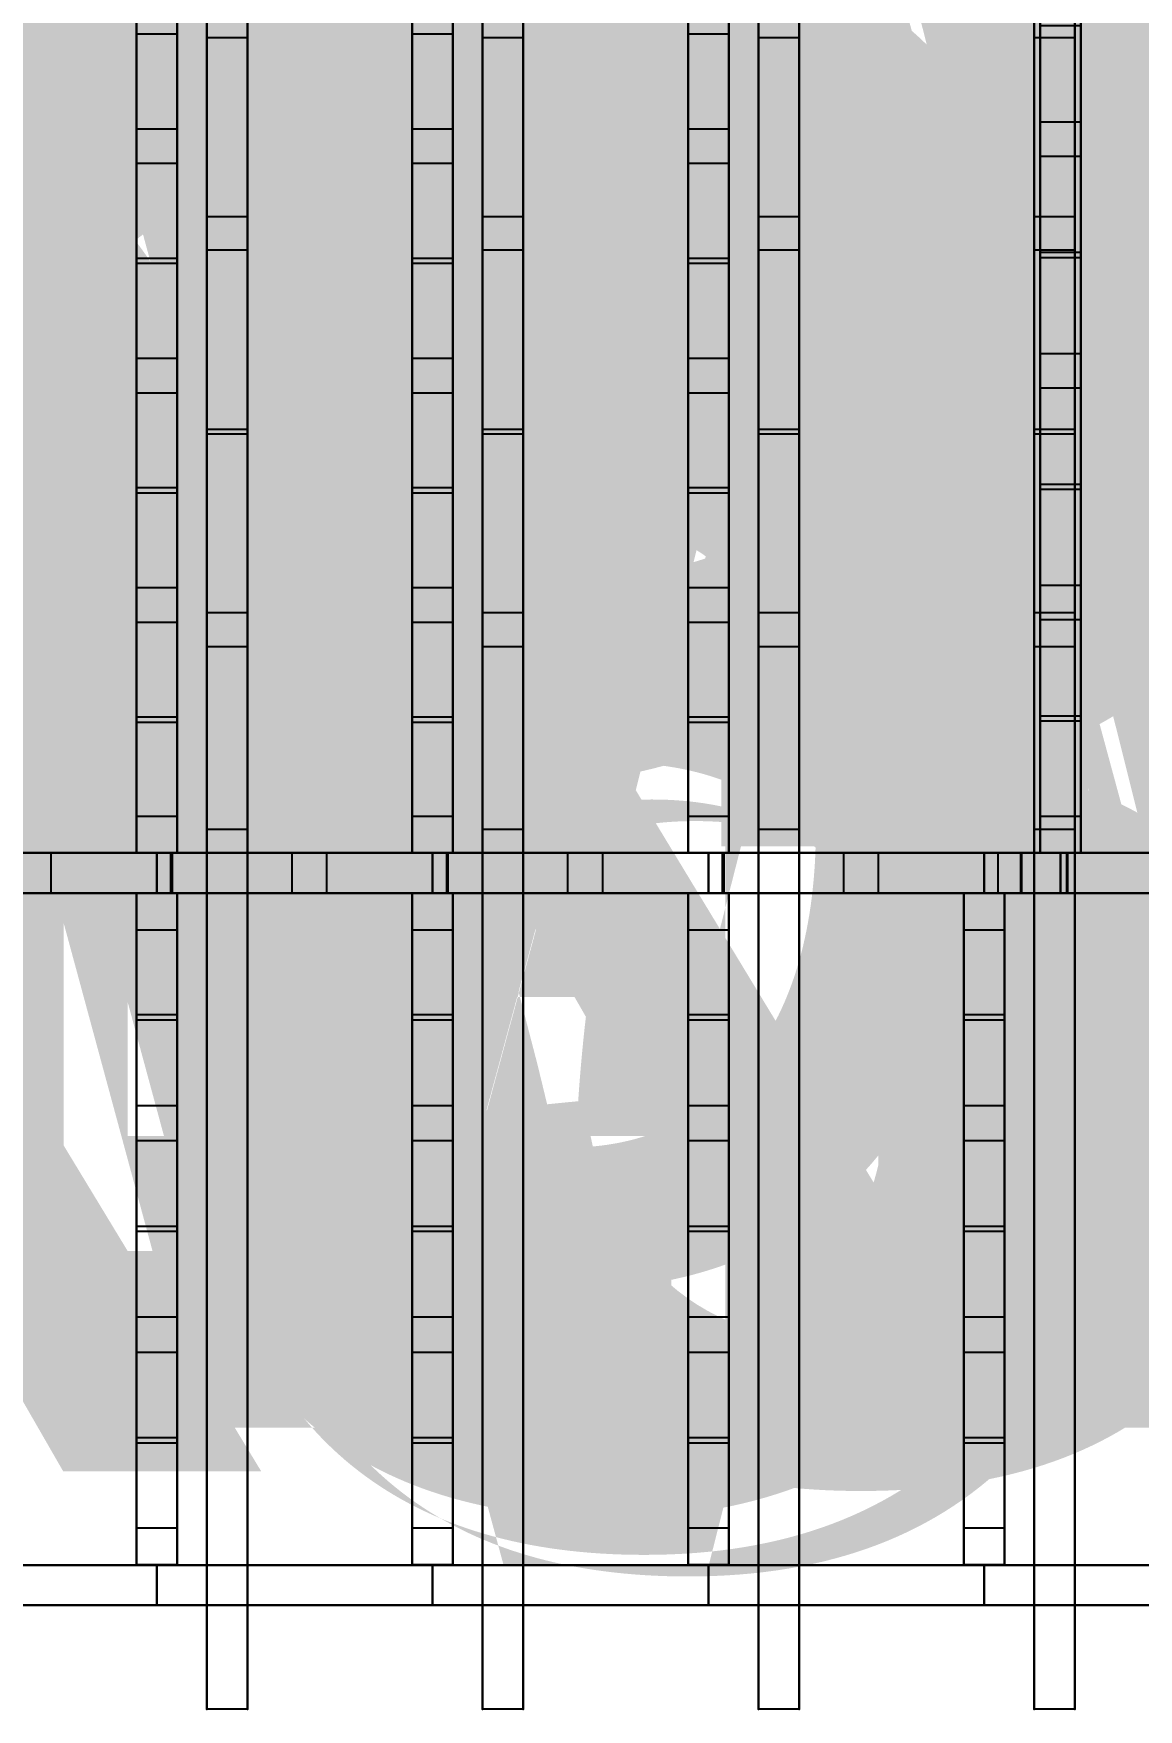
# Model space of a CAD drawing. Header units: inches. Extents: x 29 to 716, y 7 to 470.
# Drawn here: x 213.6 to 309.7, y 6.7 to 152.6 of the extents above; entities that cross this region are included whole.
import ezdxf

# ---------------------------------------------------------------- set-up
doc = ezdxf.new("R2010")
doc.units = ezdxf.units.IN
doc.header["$MEASUREMENT"] = 0
for name, color, linetype in [('FT2', 8, 'CONTINUOUS'), ('n1', 9, 'CONTINUOUS'), ('RT2', 7, 'CONTINUOUS'), ('W1', 5, 'CONTINUOUS'), ('W2', 5, 'CONTINUOUS')]:
    doc.layers.add(name, color=color, linetype=linetype)

msp = doc.modelspace()

# ---------------------------------------------------------------- linework, layer by layer
at = {"layer": 'FT2'}
for points in [[(304.73, 81.28, 112), (304.73, 344.14, 112), (301.19, 344.14, 112), (301.19, 81.28, 112)], [(301.19, 81.28, 112), (301.19, 344.14, 112), (301.19, 344.14, 110.54), (301.19, 81.28, 110.54)], [(301.19, 81.28, 96), (301.19, 344.14, 96), (304.73, 344.14, 96), (304.73, 81.28, 96)], [(301.19, 81.28, 96), (301.19, 81.28, 97.46), (301.19, 344.14, 97.46), (301.19, 344.14, 96)], [(304.73, 81.28, 112), (304.73, 81.28, 110.54), (304.73, 344.14, 110.54), (304.73, 344.14, 112)], [(304.73, 81.28, 96), (304.73, 344.14, 96), (304.73, 344.14, 97.46), (304.73, 81.28, 97.46)], [(226.07, 81.28, 112), (226.07, 284.16, 112), (222.53, 284.16, 112), (222.53, 81.28, 112)], [(222.53, 81.28, 112), (222.53, 284.16, 112), (222.53, 284.16, 110.54), (222.53, 81.28, 110.54)], [(222.53, 81.28, 96), (222.53, 284.16, 96), (226.07, 284.16, 96), (226.07, 81.28, 96)], [(222.53, 81.28, 96), (222.53, 81.28, 97.46), (222.53, 284.16, 97.46), (222.53, 284.16, 96)], [(226.07, 81.28, 112), (226.07, 81.28, 110.54), (226.07, 284.16, 110.54), (226.07, 284.16, 112)], [(226.07, 81.28, 96), (226.07, 284.16, 96), (226.07, 284.16, 97.46), (226.07, 81.28, 97.46)], [(250.07, 81.28, 112), (250.07, 284.16, 112), (246.53, 284.16, 112), (246.53, 81.28, 112)], [(246.53, 81.28, 112), (246.53, 284.16, 112), (246.53, 284.16, 110.54), (246.53, 81.28, 110.54)], [(246.53, 81.28, 96), (246.53, 284.16, 96), (250.07, 284.16, 96), (250.07, 81.28, 96)], [(246.53, 81.28, 96), (246.53, 81.28, 97.46), (246.53, 284.16, 97.46), (246.53, 284.16, 96)], [(250.07, 81.28, 112), (250.07, 81.28, 110.54), (250.07, 284.16, 110.54), (250.07, 284.16, 112)], [(250.07, 81.28, 96), (250.07, 284.16, 96), (250.07, 284.16, 97.46), (250.07, 81.28, 97.46)], [(274.07, 81.28, 112), (274.07, 284.16, 112), (270.53, 284.16, 112), (270.53, 81.28, 112)], [(270.53, 81.28, 112), (270.53, 284.16, 112), (270.53, 284.16, 110.54), (270.53, 81.28, 110.54)], [(270.53, 81.28, 96), (270.53, 284.16, 96), (274.07, 284.16, 96), (274.07, 81.28, 96)], [(270.53, 81.28, 96), (270.53, 81.28, 97.46), (270.53, 284.16, 97.46), (270.53, 284.16, 96)], [(274.07, 81.28, 112), (274.07, 81.28, 110.54), (274.07, 284.16, 110.54), (274.07, 284.16, 112)], [(274.07, 81.28, 96), (274.07, 284.16, 96), (274.07, 284.16, 97.46), (274.07, 81.28, 97.46)], [(304.73, 144.91, 112), (304.73, 153.25, 96.7), (301.19, 153.25, 96.7), (301.19, 144.91, 112)], [(301.19, 144.91, 112), (301.19, 153.25, 96.7), (301.19, 151.97, 96), (301.19, 143.64, 111.3)], [(304.73, 144.91, 112), (304.73, 143.64, 111.3), (304.73, 151.97, 96), (304.73, 153.25, 96.7)], [(226.07, 144.3, 112), (226.07, 152.53, 96.69), (222.53, 152.53, 96.69), (222.53, 144.3, 112)], [(222.53, 144.3, 112), (222.53, 152.53, 96.69), (222.53, 151.25, 96), (222.53, 143.02, 111.31)], [(226.07, 144.3, 112), (226.07, 143.02, 111.31), (226.07, 151.25, 96), (226.07, 152.53, 96.69)], [(250.07, 144.3, 112), (250.07, 152.53, 96.69), (246.53, 152.53, 96.69), (246.53, 144.3, 112)], [(246.53, 144.3, 112), (246.53, 152.53, 96.69), (246.53, 151.25, 96), (246.53, 143.02, 111.31)], [(250.07, 144.3, 112), (250.07, 143.02, 111.31), (250.07, 151.25, 96), (250.07, 152.53, 96.69)], [(274.07, 144.3, 112), (274.07, 152.53, 96.69), (270.53, 152.53, 96.69), (270.53, 144.3, 112)], [(270.53, 144.3, 112), (270.53, 152.53, 96.69), (270.53, 151.25, 96), (270.53, 143.02, 111.31)], [(274.07, 144.3, 112), (274.07, 143.02, 111.31), (274.07, 151.25, 96), (274.07, 152.53, 96.69)], [(301.19, 133.55, 96.7), (301.19, 141.89, 112), (301.19, 143.17, 111.3), (301.19, 134.83, 96)], [(304.73, 133.55, 96.7), (304.73, 134.83, 96), (304.73, 143.17, 111.3), (304.73, 141.89, 112)], [(222.53, 133.04, 96.69), (222.53, 141.27, 112), (222.53, 142.55, 111.31), (222.53, 134.32, 96)], [(226.07, 133.04, 96.69), (226.07, 134.32, 96), (226.07, 142.55, 111.31), (226.07, 141.27, 112)], [(246.53, 133.04, 96.69), (246.53, 141.27, 112), (246.53, 142.55, 111.31), (246.53, 134.32, 96)], [(250.07, 133.04, 96.69), (250.07, 134.32, 96), (250.07, 142.55, 111.31), (250.07, 141.27, 112)], [(270.53, 133.04, 96.69), (270.53, 141.27, 112), (270.53, 142.55, 111.31), (270.53, 134.32, 96)], [(274.07, 133.04, 96.69), (274.07, 134.32, 96), (274.07, 142.55, 111.31), (274.07, 141.27, 112)], [(304.73, 133.55, 96.7), (304.73, 141.89, 112), (301.19, 141.89, 112), (301.19, 133.55, 96.7)], [(226.07, 133.04, 96.69), (226.07, 141.27, 112), (222.53, 141.27, 112), (222.53, 133.04, 96.69)], [(250.07, 133.04, 96.69), (250.07, 141.27, 112), (246.53, 141.27, 112), (246.53, 133.04, 96.69)], [(274.07, 133.04, 96.69), (274.07, 141.27, 112), (270.53, 141.27, 112), (270.53, 133.04, 96.69)], [(304.73, 124.74, 112), (304.73, 133.08, 96.7), (301.19, 133.08, 96.7), (301.19, 124.74, 112)], [(301.19, 124.74, 112), (301.19, 133.08, 96.7), (301.19, 131.8, 96), (301.19, 123.47, 111.3)], [(304.73, 124.74, 112), (304.73, 123.47, 111.3), (304.73, 131.8, 96), (304.73, 133.08, 96.7)], [(226.07, 124.34, 112), (226.07, 132.57, 96.69), (222.53, 132.57, 96.69), (222.53, 124.34, 112)], [(222.53, 124.34, 112), (222.53, 132.57, 96.69), (222.53, 131.28, 96), (222.53, 123.06, 111.31)], [(226.07, 124.34, 112), (226.07, 123.06, 111.31), (226.07, 131.28, 96), (226.07, 132.57, 96.69)], [(250.07, 124.34, 112), (250.07, 132.57, 96.69), (246.53, 132.57, 96.69), (246.53, 124.34, 112)], [(246.53, 124.34, 112), (246.53, 132.57, 96.69), (246.53, 131.28, 96), (246.53, 123.06, 111.31)], [(250.07, 124.34, 112), (250.07, 123.06, 111.31), (250.07, 131.28, 96), (250.07, 132.57, 96.69)], [(274.07, 124.34, 112), (274.07, 132.57, 96.69), (270.53, 132.57, 96.69), (270.53, 124.34, 112)], [(270.53, 124.34, 112), (270.53, 132.57, 96.69), (270.53, 131.28, 96), (270.53, 123.06, 111.31)], [(274.07, 124.34, 112), (274.07, 123.06, 111.31), (274.07, 131.28, 96), (274.07, 132.57, 96.69)], [(222.53, 113.07, 96.69), (222.53, 121.3, 112), (222.53, 122.59, 111.31), (222.53, 114.36, 96)], [(226.07, 113.07, 96.69), (226.07, 114.36, 96), (226.07, 122.59, 111.31), (226.07, 121.3, 112)], [(246.53, 113.07, 96.69), (246.53, 121.3, 112), (246.53, 122.59, 111.31), (246.53, 114.36, 96)], [(250.07, 113.07, 96.69), (250.07, 114.36, 96), (250.07, 122.59, 111.31), (250.07, 121.3, 112)], [(270.53, 113.07, 96.69), (270.53, 121.3, 112), (270.53, 122.59, 111.31), (270.53, 114.36, 96)], [(274.07, 113.07, 96.69), (274.07, 114.36, 96), (274.07, 122.59, 111.31), (274.07, 121.3, 112)], [(301.19, 113.38, 96.7), (301.19, 121.72, 112), (301.19, 123, 111.3), (301.19, 114.66, 96)], [(304.73, 113.38, 96.7), (304.73, 114.66, 96), (304.73, 123, 111.3), (304.73, 121.72, 112)], [(226.07, 113.07, 96.69), (226.07, 121.3, 112), (222.53, 121.3, 112), (222.53, 113.07, 96.69)], [(250.07, 113.07, 96.69), (250.07, 121.3, 112), (246.53, 121.3, 112), (246.53, 113.07, 96.69)], [(274.07, 113.07, 96.69), (274.07, 121.3, 112), (270.53, 121.3, 112), (270.53, 113.07, 96.69)], [(304.73, 113.38, 96.7), (304.73, 121.72, 112), (301.19, 121.72, 112), (301.19, 113.38, 96.7)], [(226.07, 104.37, 112), (226.07, 112.6, 96.69), (222.53, 112.6, 96.69), (222.53, 104.37, 112)], [(222.53, 104.37, 112), (222.53, 112.6, 96.69), (222.53, 111.32, 96), (222.53, 103.09, 111.31)], [(226.07, 104.37, 112), (226.07, 103.09, 111.31), (226.07, 111.32, 96), (226.07, 112.6, 96.69)], [(250.07, 104.37, 112), (250.07, 112.6, 96.69), (246.53, 112.6, 96.69), (246.53, 104.37, 112)], [(246.53, 104.37, 112), (246.53, 112.6, 96.69), (246.53, 111.32, 96), (246.53, 103.09, 111.31)], [(250.07, 104.37, 112), (250.07, 103.09, 111.31), (250.07, 111.32, 96), (250.07, 112.6, 96.69)], [(274.07, 104.37, 112), (274.07, 112.6, 96.69), (270.53, 112.6, 96.69), (270.53, 104.37, 112)], [(270.53, 104.37, 112), (270.53, 112.6, 96.69), (270.53, 111.32, 96), (270.53, 103.09, 111.31)], [(274.07, 104.37, 112), (274.07, 103.09, 111.31), (274.07, 111.32, 96), (274.07, 112.6, 96.69)], [(304.73, 104.58, 112), (304.73, 112.91, 96.7), (301.19, 112.91, 96.7), (301.19, 104.58, 112)], [(301.19, 104.58, 112), (301.19, 112.91, 96.7), (301.19, 111.63, 96), (301.19, 103.3, 111.3)], [(304.73, 104.58, 112), (304.73, 103.3, 111.3), (304.73, 111.63, 96), (304.73, 112.91, 96.7)], [(222.53, 93.12, 96.69), (222.53, 101.34, 112), (222.53, 102.62, 111.31), (222.53, 94.4, 96)], [(226.07, 93.12, 96.69), (226.07, 94.4, 96), (226.07, 102.62, 111.31), (226.07, 101.34, 112)], [(246.53, 93.12, 96.69), (246.53, 101.34, 112), (246.53, 102.62, 111.31), (246.53, 94.4, 96)], [(250.07, 93.12, 96.69), (250.07, 94.4, 96), (250.07, 102.62, 111.31), (250.07, 101.34, 112)], [(270.53, 93.12, 96.69), (270.53, 101.34, 112), (270.53, 102.62, 111.31), (270.53, 94.4, 96)], [(274.07, 93.12, 96.69), (274.07, 94.4, 96), (274.07, 102.62, 111.31), (274.07, 101.34, 112)], [(301.19, 93.22, 96.7), (301.19, 101.55, 112), (301.19, 102.83, 111.3), (301.19, 94.5, 96)], [(304.73, 93.22, 96.7), (304.73, 94.5, 96), (304.73, 102.83, 111.3), (304.73, 101.55, 112)], [(226.07, 93.12, 96.69), (226.07, 101.34, 112), (222.53, 101.34, 112), (222.53, 93.12, 96.69)], [(250.07, 93.12, 96.69), (250.07, 101.34, 112), (246.53, 101.34, 112), (246.53, 93.12, 96.69)], [(274.07, 93.12, 96.69), (274.07, 101.34, 112), (270.53, 101.34, 112), (270.53, 93.12, 96.69)], [(304.73, 93.22, 96.7), (304.73, 101.55, 112), (301.19, 101.55, 112), (301.19, 93.22, 96.7)], [(226.07, 84.46, 112), (226.07, 92.63, 96.69), (222.53, 92.63, 96.69), (222.53, 84.46, 112)], [(222.53, 84.46, 112), (222.53, 92.63, 96.69), (222.53, 91.35, 96), (222.53, 83.18, 111.31)], [(226.07, 84.46, 112), (226.07, 83.18, 111.31), (226.07, 91.35, 96), (226.07, 92.63, 96.69)], [(250.07, 84.46, 112), (250.07, 92.63, 96.69), (246.53, 92.63, 96.69), (246.53, 84.46, 112)], [(246.53, 84.46, 112), (246.53, 92.63, 96.69), (246.53, 91.35, 96), (246.53, 83.18, 111.31)], [(250.07, 84.46, 112), (250.07, 83.18, 111.31), (250.07, 91.35, 96), (250.07, 92.63, 96.69)], [(274.07, 84.46, 112), (274.07, 92.63, 96.69), (270.53, 92.63, 96.69), (270.53, 84.46, 112)], [(270.53, 84.46, 112), (270.53, 92.63, 96.69), (270.53, 91.35, 96), (270.53, 83.18, 111.31)], [(274.07, 84.46, 112), (274.07, 83.18, 111.31), (274.07, 91.35, 96), (274.07, 92.63, 96.69)], [(304.73, 84.46, 112), (304.73, 92.74, 96.69), (301.19, 92.74, 96.69), (301.19, 84.46, 112)], [(301.19, 84.46, 112), (301.19, 92.74, 96.69), (301.19, 91.45, 96), (301.19, 83.18, 111.31)], [(304.73, 84.46, 112), (304.73, 83.18, 111.31), (304.73, 91.45, 96), (304.73, 92.74, 96.69)], [(222.53, 81.28, 96.04), (222.53, 81.28, 111.96), (222.53, 82.73, 111.96), (222.53, 82.73, 96.04)], [(226.07, 81.28, 96.04), (226.07, 82.73, 96.04), (226.07, 82.73, 111.96), (226.07, 81.28, 111.96)], [(246.53, 81.28, 96.04), (246.53, 81.28, 111.96), (246.53, 82.73, 111.96), (246.53, 82.73, 96.04)], [(250.07, 81.28, 96.04), (250.07, 82.73, 96.04), (250.07, 82.73, 111.96), (250.07, 81.28, 111.96)], [(270.53, 81.28, 96.04), (270.53, 81.28, 111.96), (270.53, 82.73, 111.96), (270.53, 82.73, 96.04)], [(274.07, 81.28, 96.04), (274.07, 82.73, 96.04), (274.07, 82.73, 111.96), (274.07, 81.28, 111.96)], [(301.19, 81.28, 96.04), (301.19, 81.28, 111.96), (301.19, 82.73, 111.96), (301.19, 82.73, 96.04)], [(304.73, 81.28, 96.04), (304.73, 82.73, 96.04), (304.73, 82.73, 111.96), (304.73, 81.28, 111.96)], [(226.07, 81.28, 96.04), (226.07, 81.28, 111.96), (222.53, 81.28, 111.96), (222.53, 81.28, 96.04)], [(250.07, 81.28, 96.04), (250.07, 81.28, 111.96), (246.53, 81.28, 111.96), (246.53, 81.28, 96.04)], [(274.07, 81.28, 96.04), (274.07, 81.28, 111.96), (270.53, 81.28, 111.96), (270.53, 81.28, 96.04)], [(304.73, 81.28, 96.04), (304.73, 81.28, 111.96), (301.19, 81.28, 111.96), (301.19, 81.28, 96.04)], [(226.07, 19.32, 112), (226.07, 77.78, 112), (222.53, 77.78, 112), (222.53, 19.32, 112)], [(222.53, 19.32, 112), (222.53, 77.78, 112), (222.53, 77.78, 110.54), (222.53, 19.32, 110.54)], [(222.53, 19.32, 96), (222.53, 77.78, 96), (226.07, 77.78, 96), (226.07, 19.32, 96)], [(222.53, 19.32, 96), (222.53, 19.32, 97.46), (222.53, 77.78, 97.46), (222.53, 77.78, 96)], [(222.53, 77.78, 96.04), (222.53, 77.78, 111.96), (226.07, 77.78, 111.96), (226.07, 77.78, 96.04)], [(222.53, 77.78, 96.04), (222.53, 76.32, 96.04), (222.53, 76.32, 111.96), (222.53, 77.78, 111.96)], [(226.07, 19.32, 112), (226.07, 19.32, 110.54), (226.07, 77.78, 110.54), (226.07, 77.78, 112)], [(226.07, 19.32, 96), (226.07, 77.78, 96), (226.07, 77.78, 97.46), (226.07, 19.32, 97.46)], [(226.07, 77.78, 96.04), (226.07, 77.78, 111.96), (226.07, 76.32, 111.96), (226.07, 76.32, 96.04)], [(250.07, 19.32, 112), (250.07, 77.78, 112), (246.53, 77.78, 112), (246.53, 19.32, 112)], [(246.53, 19.32, 112), (246.53, 77.78, 112), (246.53, 77.78, 110.54), (246.53, 19.32, 110.54)], [(246.53, 19.32, 96), (246.53, 77.78, 96), (250.07, 77.78, 96), (250.07, 19.32, 96)], [(246.53, 19.32, 96), (246.53, 19.32, 97.46), (246.53, 77.78, 97.46), (246.53, 77.78, 96)], [(246.53, 77.78, 96.04), (246.53, 77.78, 111.96), (250.07, 77.78, 111.96), (250.07, 77.78, 96.04)], [(246.53, 77.78, 96.04), (246.53, 76.32, 96.04), (246.53, 76.32, 111.96), (246.53, 77.78, 111.96)], [(250.07, 19.32, 112), (250.07, 19.32, 110.54), (250.07, 77.78, 110.54), (250.07, 77.78, 112)], [(250.07, 19.32, 96), (250.07, 77.78, 96), (250.07, 77.78, 97.46), (250.07, 19.32, 97.46)], [(250.07, 77.78, 96.04), (250.07, 77.78, 111.96), (250.07, 76.32, 111.96), (250.07, 76.32, 96.04)], [(274.07, 19.32, 112), (274.07, 77.78, 112), (270.53, 77.78, 112), (270.53, 19.32, 112)], [(270.53, 19.32, 112), (270.53, 77.78, 112), (270.53, 77.78, 110.54), (270.53, 19.32, 110.54)], [(270.53, 19.32, 96), (270.53, 77.78, 96), (274.07, 77.78, 96), (274.07, 19.32, 96)], [(270.53, 19.32, 96), (270.53, 19.32, 97.46), (270.53, 77.78, 97.46), (270.53, 77.78, 96)], [(270.53, 77.78, 96.04), (270.53, 77.78, 111.96), (274.07, 77.78, 111.96), (274.07, 77.78, 96.04)], [(270.53, 77.78, 96.04), (270.53, 76.32, 96.04), (270.53, 76.32, 111.96), (270.53, 77.78, 111.96)], [(274.07, 19.32, 112), (274.07, 19.32, 110.54), (274.07, 77.78, 110.54), (274.07, 77.78, 112)], [(274.07, 19.32, 96), (274.07, 77.78, 96), (274.07, 77.78, 97.46), (274.07, 19.32, 97.46)], [(274.07, 77.78, 96.04), (274.07, 77.78, 111.96), (274.07, 76.32, 111.96), (274.07, 76.32, 96.04)], [(298.07, 19.32, 112), (298.07, 77.78, 112), (294.53, 77.78, 112), (294.53, 19.32, 112)], [(294.53, 19.32, 112), (294.53, 77.78, 112), (294.53, 77.78, 110.54), (294.53, 19.32, 110.54)], [(294.53, 19.32, 96), (294.53, 77.78, 96), (298.07, 77.78, 96), (298.07, 19.32, 96)], [(294.53, 19.32, 96), (294.53, 19.32, 97.46), (294.53, 77.78, 97.46), (294.53, 77.78, 96)], [(294.53, 77.78, 96.04), (294.53, 77.78, 111.96), (298.07, 77.78, 111.96), (298.07, 77.78, 96.04)], [(294.53, 77.78, 96.04), (294.53, 76.32, 96.04), (294.53, 76.32, 111.96), (294.53, 77.78, 111.96)], [(298.07, 19.32, 112), (298.07, 19.32, 110.54), (298.07, 77.78, 110.54), (298.07, 77.78, 112)], [(298.07, 19.32, 96), (298.07, 77.78, 96), (298.07, 77.78, 97.46), (298.07, 19.32, 97.46)], [(298.07, 77.78, 96.04), (298.07, 77.78, 111.96), (298.07, 76.32, 111.96), (298.07, 76.32, 96.04)], [(222.53, 67.2, 96.63), (222.53, 74.56, 112), (222.53, 75.87, 111.37), (222.53, 68.51, 96)], [(226.07, 67.2, 96.63), (226.07, 68.51, 96), (226.07, 75.87, 111.37), (226.07, 74.56, 112)], [(246.53, 67.2, 96.63), (246.53, 74.56, 112), (246.53, 75.87, 111.37), (246.53, 68.51, 96)], [(250.07, 67.2, 96.63), (250.07, 68.51, 96), (250.07, 75.87, 111.37), (250.07, 74.56, 112)], [(270.53, 67.2, 96.63), (270.53, 74.56, 112), (270.53, 75.87, 111.37), (270.53, 68.51, 96)], [(274.07, 67.2, 96.63), (274.07, 68.51, 96), (274.07, 75.87, 111.37), (274.07, 74.56, 112)], [(294.53, 67.2, 96.63), (294.53, 74.56, 112), (294.53, 75.87, 111.37), (294.53, 68.51, 96)], [(298.07, 67.2, 96.63), (298.07, 68.51, 96), (298.07, 75.87, 111.37), (298.07, 74.56, 112)], [(226.07, 67.2, 96.63), (226.07, 74.56, 112), (222.53, 74.56, 112), (222.53, 67.2, 96.63)], [(250.07, 67.2, 96.63), (250.07, 74.56, 112), (246.53, 74.56, 112), (246.53, 67.2, 96.63)], [(274.07, 67.2, 96.63), (274.07, 74.56, 112), (270.53, 74.56, 112), (270.53, 67.2, 96.63)], [(298.07, 67.2, 96.63), (298.07, 74.56, 112), (294.53, 74.56, 112), (294.53, 67.2, 96.63)], [(226.07, 59.3, 112), (226.07, 66.72, 96.64), (222.53, 66.72, 96.64), (222.53, 59.3, 112)], [(222.53, 59.3, 112), (222.53, 66.72, 96.64), (222.53, 65.4, 96), (222.53, 57.99, 111.37)], [(226.07, 59.3, 112), (226.07, 57.99, 111.37), (226.07, 65.4, 96), (226.07, 66.72, 96.64)], [(250.07, 59.3, 112), (250.07, 66.72, 96.64), (246.53, 66.72, 96.64), (246.53, 59.3, 112)], [(246.53, 59.3, 112), (246.53, 66.72, 96.64), (246.53, 65.4, 96), (246.53, 57.99, 111.37)], [(250.07, 59.3, 112), (250.07, 57.99, 111.37), (250.07, 65.4, 96), (250.07, 66.72, 96.64)], [(274.07, 59.3, 112), (274.07, 66.72, 96.64), (270.53, 66.72, 96.64), (270.53, 59.3, 112)], [(270.53, 59.3, 112), (270.53, 66.72, 96.64), (270.53, 65.4, 96), (270.53, 57.99, 111.37)], [(274.07, 59.3, 112), (274.07, 57.99, 111.37), (274.07, 65.4, 96), (274.07, 66.72, 96.64)], [(298.07, 59.3, 112), (298.07, 66.72, 96.64), (294.53, 66.72, 96.64), (294.53, 59.3, 112)], [(294.53, 59.3, 112), (294.53, 66.72, 96.64), (294.53, 65.4, 96), (294.53, 57.99, 111.37)], [(298.07, 59.3, 112), (298.07, 57.99, 111.37), (298.07, 65.4, 96), (298.07, 66.72, 96.64)], [(222.53, 48.79, 96.64), (222.53, 56.21, 112), (222.53, 57.52, 111.37), (222.53, 50.1, 96)], [(226.07, 48.79, 96.64), (226.07, 50.1, 96), (226.07, 57.52, 111.37), (226.07, 56.21, 112)], [(246.53, 48.79, 96.64), (246.53, 56.21, 112), (246.53, 57.52, 111.37), (246.53, 50.1, 96)], [(250.07, 48.79, 96.64), (250.07, 50.1, 96), (250.07, 57.52, 111.37), (250.07, 56.21, 112)], [(270.53, 48.79, 96.64), (270.53, 56.21, 112), (270.53, 57.52, 111.37), (270.53, 50.1, 96)], [(274.07, 48.79, 96.64), (274.07, 50.1, 96), (274.07, 57.52, 111.37), (274.07, 56.21, 112)], [(294.53, 48.79, 96.64), (294.53, 56.21, 112), (294.53, 57.52, 111.37), (294.53, 50.1, 96)], [(298.07, 48.79, 96.64), (298.07, 50.1, 96), (298.07, 57.52, 111.37), (298.07, 56.21, 112)], [(226.07, 48.79, 96.64), (226.07, 56.21, 112), (222.53, 56.21, 112), (222.53, 48.79, 96.64)], [(250.07, 48.79, 96.64), (250.07, 56.21, 112), (246.53, 56.21, 112), (246.53, 48.79, 96.64)], [(274.07, 48.79, 96.64), (274.07, 56.21, 112), (270.53, 56.21, 112), (270.53, 48.79, 96.64)], [(298.07, 48.79, 96.64), (298.07, 56.21, 112), (294.53, 56.21, 112), (294.53, 48.79, 96.64)], [(226.07, 40.89, 112), (226.07, 48.31, 96.64), (222.53, 48.31, 96.64), (222.53, 40.89, 112)], [(222.53, 40.89, 112), (222.53, 48.31, 96.64), (222.53, 47, 96), (222.53, 39.58, 111.37)], [(226.07, 40.89, 112), (226.07, 39.58, 111.37), (226.07, 47, 96), (226.07, 48.31, 96.64)], [(250.07, 40.89, 112), (250.07, 48.31, 96.64), (246.53, 48.31, 96.64), (246.53, 40.89, 112)], [(246.53, 40.89, 112), (246.53, 48.31, 96.64), (246.53, 47, 96), (246.53, 39.58, 111.37)], [(250.07, 40.89, 112), (250.07, 39.58, 111.37), (250.07, 47, 96), (250.07, 48.31, 96.64)], [(274.07, 40.89, 112), (274.07, 48.31, 96.64), (270.53, 48.31, 96.64), (270.53, 40.89, 112)], [(270.53, 40.89, 112), (270.53, 48.31, 96.64), (270.53, 47, 96), (270.53, 39.58, 111.37)], [(274.07, 40.89, 112), (274.07, 39.58, 111.37), (274.07, 47, 96), (274.07, 48.31, 96.64)], [(298.07, 40.89, 112), (298.07, 48.31, 96.64), (294.53, 48.31, 96.64), (294.53, 40.89, 112)], [(294.53, 40.89, 112), (294.53, 48.31, 96.64), (294.53, 47, 96), (294.53, 39.58, 111.37)], [(298.07, 40.89, 112), (298.07, 39.58, 111.37), (298.07, 47, 96), (298.07, 48.31, 96.64)], [(222.53, 30.39, 96.64), (222.53, 37.8, 112), (222.53, 39.11, 111.37), (222.53, 31.7, 96)], [(226.07, 30.39, 96.64), (226.07, 31.7, 96), (226.07, 39.11, 111.37), (226.07, 37.8, 112)], [(246.53, 30.39, 96.64), (246.53, 37.8, 112), (246.53, 39.11, 111.37), (246.53, 31.7, 96)], [(250.07, 30.39, 96.64), (250.07, 31.7, 96), (250.07, 39.11, 111.37), (250.07, 37.8, 112)], [(270.53, 30.39, 96.64), (270.53, 37.8, 112), (270.53, 39.11, 111.37), (270.53, 31.7, 96)], [(274.07, 30.39, 96.64), (274.07, 31.7, 96), (274.07, 39.11, 111.37), (274.07, 37.8, 112)], [(294.53, 30.39, 96.64), (294.53, 37.8, 112), (294.53, 39.11, 111.37), (294.53, 31.7, 96)], [(298.07, 30.39, 96.64), (298.07, 31.7, 96), (298.07, 39.11, 111.37), (298.07, 37.8, 112)], [(226.07, 30.39, 96.64), (226.07, 37.8, 112), (222.53, 37.8, 112), (222.53, 30.39, 96.64)], [(250.07, 30.39, 96.64), (250.07, 37.8, 112), (246.53, 37.8, 112), (246.53, 30.39, 96.64)], [(274.07, 30.39, 96.64), (274.07, 37.8, 112), (270.53, 37.8, 112), (270.53, 30.39, 96.64)], [(298.07, 30.39, 96.64), (298.07, 37.8, 112), (294.53, 37.8, 112), (294.53, 30.39, 96.64)], [(226.07, 22.54, 112), (226.07, 29.9, 96.63), (222.53, 29.9, 96.63), (222.53, 22.54, 112)], [(222.53, 22.54, 112), (222.53, 29.9, 96.63), (222.53, 28.59, 96), (222.53, 21.23, 111.37)], [(226.07, 22.54, 112), (226.07, 21.23, 111.37), (226.07, 28.59, 96), (226.07, 29.9, 96.63)], [(250.07, 22.54, 112), (250.07, 29.9, 96.63), (246.53, 29.9, 96.63), (246.53, 22.54, 112)], [(246.53, 22.54, 112), (246.53, 29.9, 96.63), (246.53, 28.59, 96), (246.53, 21.23, 111.37)], [(250.07, 22.54, 112), (250.07, 21.23, 111.37), (250.07, 28.59, 96), (250.07, 29.9, 96.63)], [(274.07, 22.54, 112), (274.07, 29.9, 96.63), (270.53, 29.9, 96.63), (270.53, 22.54, 112)], [(270.53, 22.54, 112), (270.53, 29.9, 96.63), (270.53, 28.59, 96), (270.53, 21.23, 111.37)], [(274.07, 22.54, 112), (274.07, 21.23, 111.37), (274.07, 28.59, 96), (274.07, 29.9, 96.63)], [(298.07, 22.54, 112), (298.07, 29.9, 96.63), (294.53, 29.9, 96.63), (294.53, 22.54, 112)], [(294.53, 22.54, 112), (294.53, 29.9, 96.63), (294.53, 28.59, 96), (294.53, 21.23, 111.37)], [(298.07, 22.54, 112), (298.07, 21.23, 111.37), (298.07, 28.59, 96), (298.07, 29.9, 96.63)], [(222.53, 19.32, 96.04), (222.53, 19.32, 111.96), (222.53, 20.78, 111.96), (222.53, 20.78, 96.04)], [(226.07, 19.32, 96.04), (226.07, 20.78, 96.04), (226.07, 20.78, 111.96), (226.07, 19.32, 111.96)], [(246.53, 19.32, 96.04), (246.53, 19.32, 111.96), (246.53, 20.78, 111.96), (246.53, 20.78, 96.04)], [(250.07, 19.32, 96.04), (250.07, 20.78, 96.04), (250.07, 20.78, 111.96), (250.07, 19.32, 111.96)], [(270.53, 19.32, 96.04), (270.53, 19.32, 111.96), (270.53, 20.78, 111.96), (270.53, 20.78, 96.04)], [(274.07, 19.32, 96.04), (274.07, 20.78, 96.04), (274.07, 20.78, 111.96), (274.07, 19.32, 111.96)], [(294.53, 19.32, 96.04), (294.53, 19.32, 111.96), (294.53, 20.78, 111.96), (294.53, 20.78, 96.04)], [(298.07, 19.32, 96.04), (298.07, 20.78, 96.04), (298.07, 20.78, 111.96), (298.07, 19.32, 111.96)], [(226.07, 19.32, 96.04), (226.07, 19.32, 111.96), (222.53, 19.32, 111.96), (222.53, 19.32, 96.04)], [(250.07, 19.32, 96.04), (250.07, 19.32, 111.96), (246.53, 19.32, 111.96), (246.53, 19.32, 96.04)], [(274.07, 19.32, 96.04), (274.07, 19.32, 111.96), (270.53, 19.32, 111.96), (270.53, 19.32, 96.04)], [(298.07, 19.32, 96.04), (298.07, 19.32, 111.96), (294.53, 19.32, 111.96), (294.53, 19.32, 96.04)]]:
    msp.add_3dface(points, dxfattribs=at)
at = {"layer": 'n1'}
for points in [[(359.33, 77.78, 96), (62.41, 77.78, 96), (62.41, 81.28, 96), (359.33, 81.28, 96)], [(62.41, 81.28, 106), (359.33, 81.28, 106), (359.33, 81.28, 96), (62.41, 81.28, 96)], [(62.41, 77.78, 106), (359.33, 77.78, 106), (359.33, 81.28, 106), (62.41, 81.28, 106)], [(359.33, 81.28, 96), (62.41, 81.28, 96), (62.41, 81.28, 106), (359.33, 81.28, 106)], [(359.33, 77.78, 106), (62.41, 77.78, 106), (62.41, 77.78, 96), (359.33, 77.78, 96)], [(62.41, 77.78, 96), (359.33, 77.78, 96), (359.33, 77.78, 106), (62.41, 77.78, 106)]]:
    msp.add_3dface(points, dxfattribs=at)
at = {"layer": 'RT2'}
for points in [[(228.63, 377.81, 223.5), (228.63, 6.78, 238.98), (232.17, 6.78, 238.98), (232.17, 377.81, 223.5)], [(228.63, 377.81, 223.5), (228.63, 377.74, 222.04), (228.63, 6.72, 237.53), (228.63, 6.78, 238.98)], [(232.17, 377.81, 223.5), (232.17, 6.78, 238.98), (232.17, 6.72, 237.53), (232.17, 377.74, 222.04)], [(252.64, 377.81, 223.5), (252.64, 6.78, 238.98), (256.18, 6.78, 238.98), (256.18, 377.81, 223.5)], [(252.64, 377.81, 223.5), (252.64, 377.74, 222.04), (252.64, 6.72, 237.53), (252.64, 6.78, 238.98)], [(256.18, 377.81, 223.5), (256.18, 6.78, 238.98), (256.18, 6.72, 237.53), (256.18, 377.74, 222.04)], [(276.65, 377.81, 223.5), (276.65, 6.78, 238.98), (280.19, 6.78, 238.98), (280.19, 377.81, 223.5)], [(276.65, 377.81, 223.5), (276.65, 377.74, 222.04), (276.65, 6.72, 237.53), (276.65, 6.78, 238.98)], [(280.19, 377.81, 223.5), (280.19, 6.78, 238.98), (280.19, 6.72, 237.53), (280.19, 377.74, 222.04)], [(300.66, 377.81, 223.5), (300.66, 6.78, 238.98), (304.2, 6.78, 238.98), (304.2, 377.81, 223.5)], [(300.66, 377.81, 223.5), (300.66, 377.74, 222.04), (300.66, 6.72, 237.53), (300.66, 6.78, 238.98)], [(304.2, 377.81, 223.5), (304.2, 6.78, 238.98), (304.2, 6.72, 237.53), (304.2, 377.74, 222.04)], [(228.63, 344.31, 208.79), (228.63, 81.28, 219.77), (228.63, 81.34, 221.23), (228.63, 344.37, 210.25)], [(232.17, 344.31, 208.79), (232.17, 81.28, 219.77), (228.63, 81.28, 219.77), (228.63, 344.31, 208.79)], [(232.17, 344.31, 208.79), (232.17, 344.37, 210.25), (232.17, 81.34, 221.23), (232.17, 81.28, 219.77)], [(252.64, 344.31, 208.79), (252.64, 81.28, 219.77), (252.64, 81.34, 221.23), (252.64, 344.37, 210.25)], [(256.18, 344.31, 208.79), (256.18, 81.28, 219.77), (252.64, 81.28, 219.77), (252.64, 344.31, 208.79)], [(256.18, 344.31, 208.79), (256.18, 344.37, 210.25), (256.18, 81.34, 221.23), (256.18, 81.28, 219.77)], [(276.65, 344.31, 208.79), (276.65, 81.28, 219.77), (276.65, 81.34, 221.23), (276.65, 344.37, 210.25)], [(280.19, 344.31, 208.79), (280.19, 81.28, 219.77), (276.65, 81.28, 219.77), (276.65, 344.31, 208.79)], [(280.19, 344.31, 208.79), (280.19, 344.37, 210.25), (280.19, 81.34, 221.23), (280.19, 81.28, 219.77)], [(300.66, 344.31, 208.79), (300.66, 81.28, 219.77), (300.66, 81.34, 221.23), (300.66, 344.37, 210.25)], [(304.2, 344.31, 208.79), (304.2, 81.28, 219.77), (300.66, 81.28, 219.77), (300.66, 344.31, 208.79)], [(304.2, 344.31, 208.79), (304.2, 344.37, 210.25), (304.2, 81.34, 221.23), (304.2, 81.28, 219.77)], [(228.63, 152.22, 218.15), (228.63, 136.67, 233.56), (232.17, 136.67, 233.56), (232.17, 152.22, 218.15)], [(228.63, 152.22, 218.15), (228.63, 151.19, 217.12), (228.63, 135.64, 232.53), (228.63, 136.67, 233.56)], [(232.17, 152.22, 218.15), (232.17, 136.67, 233.56), (232.17, 135.64, 232.53), (232.17, 151.19, 217.12)], [(252.64, 152.22, 218.15), (252.64, 136.67, 233.56), (256.18, 136.67, 233.56), (256.18, 152.22, 218.15)], [(252.64, 152.22, 218.15), (252.64, 151.19, 217.12), (252.64, 135.64, 232.53), (252.64, 136.67, 233.56)], [(256.18, 152.22, 218.15), (256.18, 136.67, 233.56), (256.18, 135.64, 232.53), (256.18, 151.19, 217.12)], [(276.65, 152.22, 218.15), (276.65, 136.67, 233.56), (280.19, 136.67, 233.56), (280.19, 152.22, 218.15)], [(276.65, 152.22, 218.15), (276.65, 151.19, 217.12), (276.65, 135.64, 232.53), (276.65, 136.67, 233.56)], [(280.19, 152.22, 218.15), (280.19, 136.67, 233.56), (280.19, 135.64, 232.53), (280.19, 151.19, 217.12)], [(300.66, 152.22, 218.15), (300.66, 136.67, 233.56), (304.2, 136.67, 233.56), (304.2, 152.22, 218.15)], [(300.66, 152.22, 218.15), (300.66, 151.19, 217.12), (300.66, 135.64, 232.53), (300.66, 136.67, 233.56)], [(304.2, 152.22, 218.15), (304.2, 136.67, 233.56), (304.2, 135.64, 232.53), (304.2, 151.19, 217.12)], [(228.63, 133.75, 233.68), (228.63, 134.73, 232.61), (228.63, 119.13, 218.44), (228.63, 118.15, 219.52)], [(232.17, 133.75, 233.68), (232.17, 118.15, 219.52), (232.17, 119.13, 218.44), (232.17, 134.73, 232.61)], [(252.64, 133.75, 233.68), (252.64, 134.73, 232.61), (252.64, 119.13, 218.44), (252.64, 118.15, 219.52)], [(256.18, 133.75, 233.68), (256.18, 118.15, 219.52), (256.18, 119.13, 218.44), (256.18, 134.73, 232.61)], [(276.65, 133.75, 233.68), (276.65, 134.73, 232.61), (276.65, 119.13, 218.44), (276.65, 118.15, 219.52)], [(280.19, 133.75, 233.68), (280.19, 118.15, 219.52), (280.19, 119.13, 218.44), (280.19, 134.73, 232.61)], [(300.66, 133.75, 233.68), (300.66, 134.73, 232.61), (300.66, 119.13, 218.44), (300.66, 118.15, 219.52)], [(304.2, 133.75, 233.68), (304.2, 118.15, 219.52), (304.2, 119.13, 218.44), (304.2, 134.73, 232.61)], [(228.63, 133.75, 233.68), (228.63, 118.15, 219.52), (232.17, 118.15, 219.52), (232.17, 133.75, 233.68)], [(252.64, 133.75, 233.68), (252.64, 118.15, 219.52), (256.18, 118.15, 219.52), (256.18, 133.75, 233.68)], [(276.65, 133.75, 233.68), (276.65, 118.15, 219.52), (280.19, 118.15, 219.52), (280.19, 133.75, 233.68)], [(300.66, 133.75, 233.68), (300.66, 118.15, 219.52), (304.2, 118.15, 219.52), (304.2, 133.75, 233.68)], [(228.63, 117.72, 219.59), (228.63, 102.21, 235), (232.17, 102.21, 235), (232.17, 117.72, 219.59)], [(228.63, 117.72, 219.59), (228.63, 116.7, 218.56), (228.63, 101.18, 233.97), (228.63, 102.21, 235)], [(232.17, 117.72, 219.59), (232.17, 102.21, 235), (232.17, 101.18, 233.97), (232.17, 116.7, 218.56)], [(252.64, 117.72, 219.59), (252.64, 102.21, 235), (256.18, 102.21, 235), (256.18, 117.72, 219.59)], [(252.64, 117.72, 219.59), (252.64, 116.7, 218.56), (252.64, 101.18, 233.97), (252.64, 102.21, 235)], [(256.18, 117.72, 219.59), (256.18, 102.21, 235), (256.18, 101.18, 233.97), (256.18, 116.7, 218.56)], [(276.65, 117.72, 219.59), (276.65, 102.21, 235), (280.19, 102.21, 235), (280.19, 117.72, 219.59)], [(276.65, 117.72, 219.59), (276.65, 116.7, 218.56), (276.65, 101.18, 233.97), (276.65, 102.21, 235)], [(280.19, 117.72, 219.59), (280.19, 102.21, 235), (280.19, 101.18, 233.97), (280.19, 116.7, 218.56)], [(300.66, 117.72, 219.59), (300.66, 102.21, 235), (304.2, 102.21, 235), (304.2, 117.72, 219.59)], [(300.66, 117.72, 219.59), (300.66, 116.7, 218.56), (300.66, 101.18, 233.97), (300.66, 102.21, 235)], [(304.2, 117.72, 219.59), (304.2, 102.21, 235), (304.2, 101.18, 233.97), (304.2, 116.7, 218.56)], [(228.63, 99.22, 235.13), (228.63, 100.19, 234.04), (228.63, 84.31, 219.9), (228.63, 83.35, 220.99)], [(228.63, 99.22, 235.13), (228.63, 83.35, 220.99), (232.17, 83.35, 220.99), (232.17, 99.22, 235.13)], [(232.17, 99.22, 235.13), (232.17, 83.35, 220.99), (232.17, 84.31, 219.9), (232.17, 100.19, 234.04)], [(252.64, 99.22, 235.13), (252.64, 100.19, 234.04), (252.64, 84.31, 219.9), (252.64, 83.35, 220.99)], [(252.64, 99.22, 235.13), (252.64, 83.35, 220.99), (256.18, 83.35, 220.99), (256.18, 99.22, 235.13)], [(256.18, 99.22, 235.13), (256.18, 83.35, 220.99), (256.18, 84.31, 219.9), (256.18, 100.19, 234.04)], [(276.65, 99.22, 235.13), (276.65, 100.19, 234.04), (276.65, 84.31, 219.9), (276.65, 83.35, 220.99)], [(276.65, 99.22, 235.13), (276.65, 83.35, 220.99), (280.19, 83.35, 220.99), (280.19, 99.22, 235.13)], [(280.19, 99.22, 235.13), (280.19, 83.35, 220.99), (280.19, 84.31, 219.9), (280.19, 100.19, 234.04)], [(300.66, 99.22, 235.13), (300.66, 100.19, 234.04), (300.66, 84.31, 219.9), (300.66, 83.35, 220.99)], [(300.66, 99.22, 235.13), (300.66, 83.35, 220.99), (304.2, 83.35, 220.99), (304.2, 99.22, 235.13)], [(304.2, 99.22, 235.13), (304.2, 83.35, 220.99), (304.2, 84.31, 219.9), (304.2, 100.19, 234.04)], [(228.63, 81.28, 219.77), (228.63, 81.28, 235.8), (228.63, 82.73, 235.8), (228.63, 82.73, 219.77)], [(232.17, 81.28, 219.77), (232.17, 82.73, 219.77), (232.17, 82.73, 235.8), (232.17, 81.28, 235.8)], [(252.64, 81.28, 219.77), (252.64, 81.28, 235.8), (252.64, 82.73, 235.8), (252.64, 82.73, 219.77)], [(256.18, 81.28, 219.77), (256.18, 82.73, 219.77), (256.18, 82.73, 235.8), (256.18, 81.28, 235.8)], [(276.65, 81.28, 219.77), (276.65, 81.28, 235.8), (276.65, 82.73, 235.8), (276.65, 82.73, 219.77)], [(280.19, 81.28, 219.77), (280.19, 82.73, 219.77), (280.19, 82.73, 235.8), (280.19, 81.28, 235.8)], [(300.66, 81.28, 219.77), (300.66, 81.28, 235.8), (300.66, 82.73, 235.8), (300.66, 82.73, 219.77)], [(304.2, 81.28, 219.77), (304.2, 82.73, 219.77), (304.2, 82.73, 235.8), (304.2, 81.28, 235.8)], [(232.17, 81.28, 219.77), (232.17, 81.28, 235.8), (228.63, 81.28, 235.8), (228.63, 81.28, 219.77)], [(256.18, 81.28, 219.77), (256.18, 81.28, 235.8), (252.64, 81.28, 235.8), (252.64, 81.28, 219.77)], [(280.19, 81.28, 219.77), (280.19, 81.28, 235.8), (276.65, 81.28, 235.8), (276.65, 81.28, 219.77)], [(304.2, 81.28, 219.77), (304.2, 81.28, 235.8), (300.66, 81.28, 235.8), (300.66, 81.28, 219.77)]]:
    msp.add_3dface(points, dxfattribs=at)
at = {"layer": 'W1'}
for points in [[(362.83, 77.78, 106), (62.4, 77.78, 106), (62.4, 81.28, 106), (362.83, 81.28, 106)], [(62.4, 81.28, 107.5), (362.83, 81.28, 107.5), (362.83, 81.28, 106), (62.4, 81.28, 106)], [(62.4, 77.78, 112.75), (362.83, 77.78, 112.75), (362.83, 81.28, 112.75), (62.4, 81.28, 112.75)], [(362.83, 81.28, 111.25), (62.4, 81.28, 111.25), (62.4, 81.28, 112.75), (362.83, 81.28, 112.75)], [(222.8, 81.28, 106), (222.8, 81.28, 112.75), (224.3, 81.28, 112.75), (224.3, 81.28, 106)], [(224.3, 77.78, 112.75), (224.3, 77.78, 106), (224.3, 81.28, 106), (224.3, 81.28, 112.75)], [(246.8, 81.28, 106), (246.8, 81.28, 112.75), (248.3, 81.28, 112.75), (248.3, 81.28, 106)], [(248.3, 77.78, 112.75), (248.3, 77.78, 106), (248.3, 81.28, 106), (248.3, 81.28, 112.75)], [(270.8, 81.28, 106), (270.8, 81.28, 112.75), (272.3, 81.28, 112.75), (272.3, 81.28, 106)], [(272.3, 77.78, 112.75), (272.3, 77.78, 106), (272.3, 81.28, 106), (272.3, 81.28, 112.75)], [(294.8, 81.28, 106), (294.8, 81.28, 112.75), (296.3, 81.28, 112.75), (296.3, 81.28, 106)], [(296.3, 77.78, 112.75), (296.3, 77.78, 106), (296.3, 81.28, 106), (296.3, 81.28, 112.75)], [(301.46, 81.28, 106), (301.46, 81.28, 112.75), (302.96, 81.28, 112.75), (302.96, 81.28, 106)], [(302.96, 77.78, 112.75), (302.96, 77.78, 106), (302.96, 81.28, 106), (302.96, 81.28, 112.75)], [(362.83, 77.78, 107.5), (62.4, 77.78, 107.5), (62.4, 77.78, 106), (362.83, 77.78, 106)], [(62.4, 77.78, 111.25), (362.83, 77.78, 111.25), (362.83, 77.78, 112.75), (62.4, 77.78, 112.75)], [(222.8, 77.78, 112.75), (222.8, 77.78, 106), (224.3, 77.78, 106), (224.3, 77.78, 112.75)], [(246.8, 77.78, 112.75), (246.8, 77.78, 106), (248.3, 77.78, 106), (248.3, 77.78, 112.75)], [(270.8, 77.78, 112.75), (270.8, 77.78, 106), (272.3, 77.78, 106), (272.3, 77.78, 112.75)], [(294.8, 77.78, 112.75), (294.8, 77.78, 106), (296.3, 77.78, 106), (296.3, 77.78, 112.75)], [(301.46, 77.78, 112.75), (301.46, 77.78, 106), (302.96, 77.78, 106), (302.96, 77.78, 112.75)], [(77.91, 19.29), (364.6, 19.29), (364.6, 15.79), (77.91, 15.79)], [(77.91, 19.29, 1.5), (364.6, 19.29, 1.5), (364.6, 19.29), (77.91, 19.29)], [(364.6, 19.29, 134), (77.91, 19.29, 134), (77.91, 15.79, 134), (364.6, 15.79, 134)], [(364.6, 19.29, 132.5), (77.91, 19.29, 132.5), (77.91, 19.29, 134), (364.6, 19.29, 134)], [(224.3, 19.29, 44.67), (198.36, 19.29, 44.67), (198.36, 15.79, 44.67), (224.3, 15.79, 44.67)], [(224.3, 19.29, 43.17), (198.36, 19.29, 43.17), (198.36, 19.29, 44.67), (224.3, 19.29, 44.67)], [(224.3, 19.29, 89.33), (198.36, 19.29, 89.33), (198.36, 15.79, 89.33), (224.3, 15.79, 89.33)], [(224.3, 19.29, 87.83), (198.36, 19.29, 87.83), (198.36, 19.29, 89.33), (224.3, 19.29, 89.33)], [(224.3, 19.29, 134), (224.3, 19.29), (224.3, 15.79), (224.3, 15.79, 134)], [(225.8, 19.29, 134), (225.8, 19.29), (224.3, 19.29), (224.3, 19.29, 134)], [(248.3, 19.29, 44.67), (224.3, 19.29, 44.67), (224.3, 15.79, 44.67), (248.3, 15.79, 44.67)], [(248.3, 19.29, 43.17), (224.3, 19.29, 43.17), (224.3, 19.29, 44.67), (248.3, 19.29, 44.67)], [(248.3, 19.29, 89.33), (224.3, 19.29, 89.33), (224.3, 15.79, 89.33), (248.3, 15.79, 89.33)], [(248.3, 19.29, 87.83), (224.3, 19.29, 87.83), (224.3, 19.29, 89.33), (248.3, 19.29, 89.33)], [(248.3, 19.29, 134), (248.3, 19.29), (248.3, 15.79), (248.3, 15.79, 134)], [(249.8, 19.29, 134), (249.8, 19.29), (248.3, 19.29), (248.3, 19.29, 134)], [(272.3, 19.29, 44.67), (248.3, 19.29, 44.67), (248.3, 15.79, 44.67), (272.3, 15.79, 44.67)], [(272.3, 19.29, 43.17), (248.3, 19.29, 43.17), (248.3, 19.29, 44.67), (272.3, 19.29, 44.67)], [(272.3, 19.29, 89.33), (248.3, 19.29, 89.33), (248.3, 15.79, 89.33), (272.3, 15.79, 89.33)], [(272.3, 19.29, 87.83), (248.3, 19.29, 87.83), (248.3, 19.29, 89.33), (272.3, 19.29, 89.33)], [(272.3, 19.29, 134), (272.3, 19.29), (272.3, 15.79), (272.3, 15.79, 134)], [(273.8, 19.29, 134), (273.8, 19.29), (272.3, 19.29), (272.3, 19.29, 134)], [(296.3, 19.29, 44.67), (272.3, 19.29, 44.67), (272.3, 15.79, 44.67), (296.3, 15.79, 44.67)], [(296.3, 19.29, 43.17), (272.3, 19.29, 43.17), (272.3, 19.29, 44.67), (296.3, 19.29, 44.67)], [(296.3, 19.29, 89.33), (272.3, 19.29, 89.33), (272.3, 15.79, 89.33), (296.3, 15.79, 89.33)], [(296.3, 19.29, 87.83), (272.3, 19.29, 87.83), (272.3, 19.29, 89.33), (296.3, 19.29, 89.33)], [(296.3, 19.29, 134), (296.3, 19.29), (296.3, 15.79), (296.3, 15.79, 134)], [(297.8, 19.29, 134), (297.8, 19.29), (296.3, 19.29), (296.3, 19.29, 134)], [(320.3, 19.29, 44.67), (296.3, 19.29, 44.67), (296.3, 15.79, 44.67), (320.3, 15.79, 44.67)], [(320.3, 19.29, 43.17), (296.3, 19.29, 43.17), (296.3, 19.29, 44.67), (320.3, 19.29, 44.67)], [(320.3, 19.29, 89.33), (296.3, 19.29, 89.33), (296.3, 15.79, 89.33), (320.3, 15.79, 89.33)], [(320.3, 19.29, 87.83), (296.3, 19.29, 87.83), (296.3, 19.29, 89.33), (320.3, 19.29, 89.33)], [(364.6, 15.79, 1.5), (77.91, 15.79, 1.5), (77.91, 15.79), (364.6, 15.79)], [(77.91, 15.79, 132.5), (364.6, 15.79, 132.5), (364.6, 15.79, 134), (77.91, 15.79, 134)], [(198.36, 15.79, 43.17), (224.3, 15.79, 43.17), (224.3, 15.79, 44.67), (198.36, 15.79, 44.67)], [(198.36, 15.79, 87.83), (224.3, 15.79, 87.83), (224.3, 15.79, 89.33), (198.36, 15.79, 89.33)], [(225.8, 15.79), (225.8, 15.79, 134), (224.3, 15.79, 134), (224.3, 15.79)], [(224.3, 15.79, 43.17), (248.3, 15.79, 43.17), (248.3, 15.79, 44.67), (224.3, 15.79, 44.67)], [(224.3, 15.79, 87.83), (248.3, 15.79, 87.83), (248.3, 15.79, 89.33), (224.3, 15.79, 89.33)], [(249.8, 15.79), (249.8, 15.79, 134), (248.3, 15.79, 134), (248.3, 15.79)], [(248.3, 15.79, 43.17), (272.3, 15.79, 43.17), (272.3, 15.79, 44.67), (248.3, 15.79, 44.67)], [(248.3, 15.79, 87.83), (272.3, 15.79, 87.83), (272.3, 15.79, 89.33), (248.3, 15.79, 89.33)], [(273.8, 15.79), (273.8, 15.79, 134), (272.3, 15.79, 134), (272.3, 15.79)], [(272.3, 15.79, 43.17), (296.3, 15.79, 43.17), (296.3, 15.79, 44.67), (272.3, 15.79, 44.67)], [(272.3, 15.79, 87.83), (296.3, 15.79, 87.83), (296.3, 15.79, 89.33), (272.3, 15.79, 89.33)], [(297.8, 15.79), (297.8, 15.79, 134), (296.3, 15.79, 134), (296.3, 15.79)], [(296.3, 15.79, 43.17), (320.3, 15.79, 43.17), (320.3, 15.79, 44.67), (296.3, 15.79, 44.67)], [(296.3, 15.79, 87.83), (320.3, 15.79, 87.83), (320.3, 15.79, 89.33), (296.3, 15.79, 89.33)]]:
    msp.add_3dface(points, dxfattribs=at)
at = {"layer": 'W2'}
for points in [[(305.07, 81.28, 212.75), (194.07, 81.28, 212.75), (194.07, 81.28, 232.5), (305.07, 81.28, 232.5)], [(359.33, 77.78, 112.75), (194.9, 77.78, 112.75), (194.9, 81.28, 112.75), (359.33, 81.28, 112.75)], [(194.9, 81.28, 114.25), (359.33, 81.28, 114.25), (359.33, 81.28, 112.75), (194.9, 81.28, 112.75)], [(194.9, 77.78, 232.5), (359.33, 77.78, 232.5), (359.33, 81.28, 232.5), (194.9, 81.28, 232.5)], [(359.33, 81.28, 231), (194.9, 81.28, 231), (194.9, 81.28, 232.5), (359.33, 81.28, 232.5)], [(299.57, 77.78, 212.75), (199.57, 77.78, 212.75), (199.57, 81.28, 212.75), (299.57, 81.28, 212.75)], [(199.57, 81.28, 214.25), (299.57, 81.28, 214.25), (299.57, 81.28, 212.75), (199.57, 81.28, 212.75)], [(224.18, 81.28, 212.05), (213.73, 81.28, 231.8), (215.06, 81.28, 232.5), (225.5, 81.28, 212.75)], [(215.06, 77.78, 232.5), (225.5, 77.78, 212.75), (225.5, 81.28, 212.75), (215.06, 81.28, 232.5)], [(225.62, 77.78, 212.75), (236.07, 77.78, 232.5), (236.07, 81.28, 232.5), (225.62, 81.28, 212.75)], [(237.39, 81.28, 231.8), (226.95, 81.28, 212.05), (225.62, 81.28, 212.75), (236.07, 81.28, 232.5)], [(248.19, 81.28, 212.05), (237.74, 81.28, 231.8), (239.07, 81.28, 232.5), (249.52, 81.28, 212.75)], [(239.07, 77.78, 232.5), (249.52, 77.78, 212.75), (249.52, 81.28, 212.75), (239.07, 81.28, 232.5)], [(249.63, 77.78, 212.75), (260.08, 77.78, 232.5), (260.08, 81.28, 232.5), (249.63, 81.28, 212.75)], [(261.41, 81.28, 231.8), (250.96, 81.28, 212.05), (249.63, 81.28, 212.75), (260.08, 81.28, 232.5)], [(272.2, 81.28, 212.05), (261.75, 81.28, 231.8), (263.08, 81.28, 232.5), (273.53, 81.28, 212.75)], [(263.08, 77.78, 232.5), (273.53, 77.78, 212.75), (273.53, 81.28, 212.75), (263.08, 81.28, 232.5)], [(273.65, 77.78, 212.75), (284.09, 77.78, 232.5), (284.09, 81.28, 232.5), (273.65, 81.28, 212.75)], [(285.42, 81.28, 231.8), (274.97, 81.28, 212.05), (273.65, 81.28, 212.75), (284.09, 81.28, 232.5)], [(296.21, 81.28, 212.05), (285.77, 81.28, 231.8), (287.09, 81.28, 232.5), (297.54, 81.28, 212.75)], [(287.09, 77.78, 232.5), (297.54, 77.78, 212.75), (297.54, 81.28, 212.75), (287.09, 81.28, 232.5)], [(298.01, 81.28, 212.75), (298.01, 81.28, 232.5), (299.51, 81.28, 232.5), (299.51, 81.28, 212.75)], [(299.51, 77.78, 232.5), (299.51, 77.78, 212.75), (299.51, 81.28, 212.75), (299.51, 81.28, 232.5)], [(299.57, 77.78, 112.75), (299.57, 77.78, 232.5), (299.57, 81.28, 232.5), (299.57, 81.28, 112.75)], [(301.07, 81.28, 232.5), (301.07, 81.28, 112.75), (299.57, 81.28, 112.75), (299.57, 81.28, 232.5)], [(303.51, 77.78, 212.75), (299.57, 77.78, 212.75), (299.57, 81.28, 212.75), (303.51, 81.28, 212.75)], [(299.57, 81.28, 214.25), (303.51, 81.28, 214.25), (303.51, 81.28, 212.75), (299.57, 81.28, 212.75)], [(299.57, 77.78, 172.63), (303.51, 77.78, 172.63), (303.51, 81.28, 172.63), (299.57, 81.28, 172.63)], [(303.51, 81.28, 171.13), (299.57, 81.28, 171.13), (299.57, 81.28, 172.63), (303.51, 81.28, 172.63)], [(302.01, 81.28, 112.75), (302.01, 81.28, 232.5), (303.51, 81.28, 232.5), (303.51, 81.28, 112.75)], [(303.51, 77.78, 232.5), (303.51, 77.78, 112.75), (303.51, 81.28, 112.75), (303.51, 81.28, 232.5)], [(303.57, 77.78, 112.75), (303.57, 77.78, 232.5), (303.57, 81.28, 232.5), (303.57, 81.28, 112.75)], [(305.07, 81.28, 232.5), (305.07, 81.28, 112.75), (303.57, 81.28, 112.75), (303.57, 81.28, 232.5)], [(303.57, 77.78, 172.63), (320.57, 77.78, 172.63), (320.57, 81.28, 172.63), (303.57, 81.28, 172.63)], [(320.57, 81.28, 171.13), (303.57, 81.28, 171.13), (303.57, 81.28, 172.63), (320.57, 81.28, 172.63)], [(305.07, 77.78, 212.75), (194.07, 77.78, 212.75), (194.07, 77.78, 232.5), (305.07, 77.78, 232.5)], [(359.33, 77.78, 114.25), (194.9, 77.78, 114.25), (194.9, 77.78, 112.75), (359.33, 77.78, 112.75)], [(194.9, 77.78, 231), (359.33, 77.78, 231), (359.33, 77.78, 232.5), (194.9, 77.78, 232.5)], [(299.57, 77.78, 214.25), (199.57, 77.78, 214.25), (199.57, 77.78, 212.75), (299.57, 77.78, 212.75)], [(213.73, 77.78, 231.8), (224.18, 77.78, 212.05), (225.5, 77.78, 212.75), (215.06, 77.78, 232.5)], [(226.95, 77.78, 212.05), (237.39, 77.78, 231.8), (236.07, 77.78, 232.5), (225.62, 77.78, 212.75)], [(237.74, 77.78, 231.8), (248.19, 77.78, 212.05), (249.52, 77.78, 212.75), (239.07, 77.78, 232.5)], [(250.96, 77.78, 212.05), (261.41, 77.78, 231.8), (260.08, 77.78, 232.5), (249.63, 77.78, 212.75)], [(261.75, 77.78, 231.8), (272.2, 77.78, 212.05), (273.53, 77.78, 212.75), (263.08, 77.78, 232.5)], [(274.97, 77.78, 212.05), (285.42, 77.78, 231.8), (284.09, 77.78, 232.5), (273.65, 77.78, 212.75)], [(285.77, 77.78, 231.8), (296.21, 77.78, 212.05), (297.54, 77.78, 212.75), (287.09, 77.78, 232.5)], [(298.01, 77.78, 232.5), (298.01, 77.78, 212.75), (299.51, 77.78, 212.75), (299.51, 77.78, 232.5)], [(301.07, 77.78, 112.75), (301.07, 77.78, 232.5), (299.57, 77.78, 232.5), (299.57, 77.78, 112.75)], [(303.51, 77.78, 214.25), (299.57, 77.78, 214.25), (299.57, 77.78, 212.75), (303.51, 77.78, 212.75)], [(299.57, 77.78, 171.13), (303.51, 77.78, 171.13), (303.51, 77.78, 172.63), (299.57, 77.78, 172.63)], [(302.01, 77.78, 232.5), (302.01, 77.78, 112.75), (303.51, 77.78, 112.75), (303.51, 77.78, 232.5)], [(305.07, 77.78, 112.75), (305.07, 77.78, 232.5), (303.57, 77.78, 232.5), (303.57, 77.78, 112.75)], [(303.57, 77.78, 171.13), (320.57, 77.78, 171.13), (320.57, 77.78, 172.63), (303.57, 77.78, 172.63)]]:
    msp.add_3dface(points, dxfattribs=at)

# ---------------------------------------------------------------- texts
at = {"layer": 'n1t'}
for s, p in [('W79', (62.35, 149.81, 99.94)), ('W80', (65.86, 95.66, 99.94)), ('W75', (210.87, 77.78, 109.94)), ('W63', (62.35, 44.97, 99.94)), ('W62', (194.85, 44.97, 99.94)), ('W64', (130.35, 43.22, 109.94))]:
    msp.add_text(s, height=120, dxfattribs=at).set_placement(p)
at = {"layer": 'R1t'}
for s, p in [('R4', (188.05, 36.41, 106.51)), ('R11', (71.79, 33.59, 106.51)), ('R3', (124.94, 27.44, 106.51))]:
    msp.add_text(s, height=120, dxfattribs=at).set_placement(p)
at = {"layer": 'W1t'}
for s, p in [('W78', (65.85, 100.16, 91.94)), ('W76', (212.62, 77.78, 116.69)), ('W77', (65.85, 49.53, 91.94)), ('W65', (130.35, 46.72, 116.69)), ('W66', (65.85, 37.5, 137.94)), ('W49', (66.62, 29.48, 137.94)), ('W14', (194.86, 31.25, 137.94)), ('W50', (68.86, 25.08, 137.94)), ('W51', (71.95, 21.88, 137.94)), ('W52', (75.74, 20, 137.94)), ('W9', (221.25, 19.29, 137.94))]:
    msp.add_text(s, height=120, dxfattribs=at).set_placement(p)
at = {"layer": 'W2t'}
for s, p in [('W60', (198.4, 121.24, 212.69)), ('W6', (277.12, 77.78, 236.44)), ('W1', (198.4, 60.47, 241.4)), ('W2', (130.4, 43.22, 237.69))]:
    msp.add_text(s, height=120, dxfattribs=at).set_placement(p)

doc.saveas('drawing.dxf')
